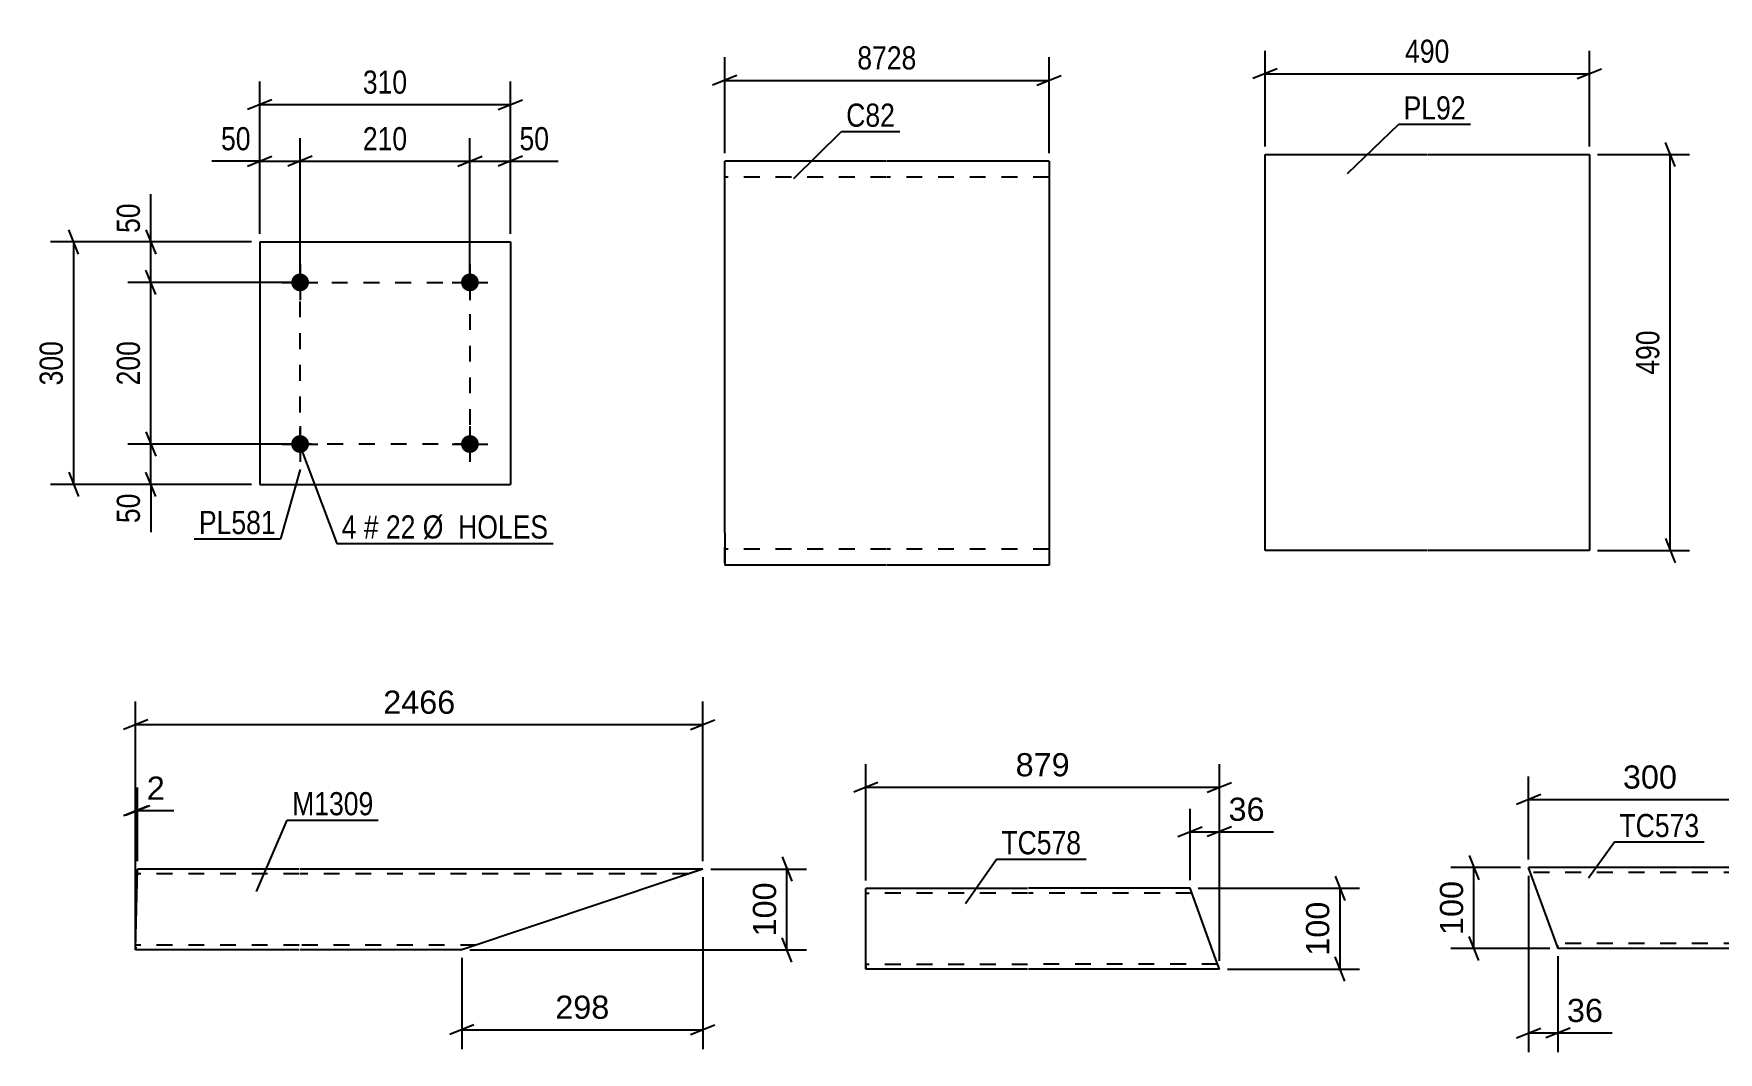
# Model space of a CAD drawing. Header units: millimetres. Extents: x 0 to 841, y 0 to 594.
# Drawn here: x 486 to 694.3, y 281.3 to 407.3 of the extents above; entities that cross this region are included whole.
import ezdxf

# ---------------------------------------------------------------- set-up
doc = ezdxf.new("R2010")
doc.units = ezdxf.units.MM
doc.linetypes.add('DXK_LINE_DOT2', pattern=[3.9198, 1.9599, -1.9599])
doc.styles.add('Arial', font='ARIAL.TTF', dxfattribs={"height": 0.2})
doc.styles.add('Arial Narrow', font='ARIALN.TTF', dxfattribs={"height": 0.2})

# ---------------------------------------------------------------- blocks, each defined once
blk = doc.blocks.new('Part-284928650-4538 - 4532')
at = {"color": 2, "linetype": 'Continuous'}
for p, q in [((608.87, 301.57), (588.87, 301.56)), ((588.87, 291.65), (588.87, 301.56)), ((628.97, 301.59), (608.97, 301.58)), ((632.17, 292.79), (628.97, 301.59)), ((632.6, 291.59), (632.17, 292.79)), ((588.87, 291.56), (588.87, 291.65)), ((608.87, 291.57), (588.87, 291.56)), ((632.6, 291.59), (608.97, 291.58))]:
    blk.add_line(p, q, dxfattribs=at)
at = {"color": 7, "linetype": 'DXK_LINE_DOT2'}
for p, q in [((608.87, 300.97), (588.87, 300.96)), ((629.18, 300.99), (608.97, 300.98)), ((608.87, 292.17), (588.87, 292.16)), ((588.87, 291.91), (588.87, 291.56)), ((632.39, 292.19), (608.97, 292.18)), ((632.57, 291.68), (632.48, 291.94)), ((632.6, 291.59), (632.57, 291.68))]:
    blk.add_line(p, q, dxfattribs=at)
blk = doc.blocks.new('Part-284928650-3894 - 3887')
at = {"color": 2, "linetype": 'Continuous'}
for p, q in [((700.84, 304.14), (670.84, 304.14)), ((674.44, 294.24), (670.84, 304.14)), ((700.84, 304.14), (700.84, 304.05)), ((700.84, 304.05), (700.84, 302.94)), ((700.84, 302.94), (700.84, 295.34)), ((674.48, 294.14), (674.44, 294.24)), ((700.84, 294.14), (674.48, 294.14)), ((700.84, 294.14), (700.84, 295.34))]:
    blk.add_line(p, q, dxfattribs=at)
at = {"color": 7, "linetype": 'DXK_LINE_DOT2'}
for p, q in [((700.84, 303.54), (671.06, 303.54)), ((700.84, 303.79), (700.84, 302.94)), ((700.84, 294.74), (674.26, 294.74)), ((674.35, 294.5), (674.48, 294.14)), ((700.84, 294.24), (700.84, 294.5)), ((700.84, 294.14), (700.84, 294.24))]:
    blk.add_line(p, q, dxfattribs=at)
blk = doc.blocks.new('Part-284928650-4616 - 4610')
at = {"color": 2, "linetype": 'Continuous'}
for p, q in [((638.25, 343.37), (638.25, 392.37)), ((638.25, 392.37), (658.25, 392.37)), ((658.35, 392.37), (678.35, 392.37)), ((678.35, 392.37), (678.35, 343.37)), ((658.25, 343.37), (638.25, 343.37)), ((678.35, 343.37), (658.35, 343.37))]:
    blk.add_line(p, q, dxfattribs=at)
blk = doc.blocks.new('Part-284928650-3955 - 3949')
at = {"color": 2, "linetype": 'Continuous'}
for p, q in [((498.57, 294.05), (498.82, 303.96)), ((518.81, 303.96), (498.82, 303.96)), ((568.7, 303.96), (518.91, 303.96)), ((565.13, 302.76), (538.91, 293.96)), ((568.7, 303.96), (565.13, 302.76)), ((498.57, 293.96), (498.57, 294.05)), ((518.81, 293.96), (498.57, 293.96)), ((538.91, 293.96), (518.91, 293.96))]:
    blk.add_line(p, q, dxfattribs=at)
at = {"color": 7, "linetype": 'DXK_LINE_DOT2'}
for p, q in [((518.81, 303.36), (498.81, 303.36)), ((566.91, 303.36), (518.91, 303.36)), ((568.43, 303.87), (565.13, 302.76)), ((498.58, 294.31), (498.57, 293.96)), ((518.81, 294.56), (498.59, 294.56)), ((540.69, 294.56), (518.91, 294.56))]:
    blk.add_line(p, q, dxfattribs=at)
blk = doc.blocks.new('Bolt-284928650-4357 - 4323')
at = {"linetype": 'Continuous'}
for points in [[(520.01, 376.55, -1), (517.81, 376.55, -1)], [(541.01, 376.55, -1), (538.81, 376.55, -1)]]:
    blk.add_hatch(color=1, dxfattribs=at).paths.add_polyline_path(points)
at = {"color": 1, "linetype": 'Continuous'}
for p, q in [((518.91, 378.75), (518.91, 374.35)), ((539.91, 378.75), (539.91, 374.35)), ((516.71, 376.55), (521.11, 376.55)), ((537.71, 376.55), (542.11, 376.55))]:
    blk.add_line(p, q, dxfattribs=at)
blk = doc.blocks.new('Bolt-284928650-4362 - 4323')
at = {"linetype": 'Continuous'}
for points in [[(520.01, 356.55, -1), (517.81, 356.55, -1)], [(541.01, 356.55, -1), (538.81, 356.55, -1)]]:
    blk.add_hatch(color=1, dxfattribs=at).paths.add_polyline_path(points)
at = {"color": 1, "linetype": 'Continuous'}
for p, q in [((518.91, 358.75), (518.91, 354.35)), ((539.91, 358.75), (539.91, 354.35)), ((516.71, 356.55), (521.11, 356.55)), ((537.71, 356.55), (542.11, 356.55))]:
    blk.add_line(p, q, dxfattribs=at)
blk = doc.blocks.new('Part-284928650-4367 - 4323')
at = {"color": 2, "linetype": 'Continuous'}
for p, q in [((513.91, 381.55), (513.91, 351.55)), ((513.91, 381.55), (544.91, 381.55)), ((544.91, 381.55), (544.91, 351.55)), ((513.91, 351.55), (544.91, 351.55))]:
    blk.add_line(p, q, dxfattribs=at)
blk = doc.blocks.new('Part-284928650-3687 - 3680')
at = {"color": 2, "linetype": 'Continuous'}
for p, q in [((591.43, 391.55), (571.43, 391.55)), ((571.43, 345.55), (571.43, 391.55)), ((611.53, 391.55), (591.53, 391.55)), ((611.53, 391.55), (611.53, 341.55)), ((571.43, 345.55), (571.43, 341.55)), ((591.43, 341.55), (571.43, 341.55)), ((611.53, 341.55), (591.53, 341.55))]:
    blk.add_line(p, q, dxfattribs=at)
at = {"color": 7, "linetype": 'DXK_LINE_DOT2'}
for p, q in [((591.43, 389.55), (571.43, 389.55)), ((611.53, 389.55), (591.53, 389.55)), ((571.43, 341.85), (571.43, 345.55)), ((591.43, 343.55), (571.43, 343.55)), ((611.53, 343.55), (591.53, 343.55))]:
    blk.add_line(p, q, dxfattribs=at)
blk = doc.blocks.new('Rectangle-284928650-4476 - 4323')
at = {"color": 1, "linetype": 'DXK_LINE_DOT2'}
blk.add_lwpolyline([(518.91, 376.55), (539.91, 376.55), (539.91, 356.55), (518.91, 356.55), (518.91, 376.55)], close=True, dxfattribs=at)
blk = doc.blocks.new('StraightDimension-284928650-4577 - 4532')
at = {"color": 7, "linetype": 'Continuous'}
for p, q in [((588.87, 302.56), (588.87, 316.94)), ((632.6, 292.59), (632.6, 316.94)), ((590.37, 314.69), (587.37, 313.49)), ((631.1, 313.49), (634.1, 314.69)), ((588.87, 314.09), (632.6, 314.09))]:
    blk.add_line(p, q, dxfattribs=at)
at = {"color": 0}
blk.add_wipeout([(614.67, 314.84), (614.67, 319.04), (606.8, 319.04), (606.8, 314.84)], dxfattribs=at)
at = {"color": 3, "style": 'Arial'}
blk.add_text('879', height=2.865, dxfattribs=at).set_placement((607.4, 315.44))
blk = doc.blocks.new('StraightDimension-284928650-4541 - 4532')
at = {"color": 7, "linetype": 'Continuous'}
for p, q in [((646.93, 303.09), (648.13, 300.09)), ((629.97, 301.59), (649.93, 301.59)), ((647.53, 291.59), (647.53, 301.59)), ((648.13, 290.09), (646.93, 293.09)), ((633.6, 291.59), (649.93, 291.59))]:
    blk.add_line(p, q, dxfattribs=at)
at = {"color": 0}
blk.add_wipeout([(646.78, 300.52), (642.58, 300.52), (642.58, 292.65), (646.78, 292.65)], dxfattribs=at)
at = {"color": 3, "style": 'Arial'}
blk.add_text('100', height=2.865, rotation=90.0002, dxfattribs=at).set_placement((646.18, 293.25))
blk = doc.blocks.new('StraightDimension-284928650-4559 - 4532')
at = {"color": 7, "linetype": 'Continuous'}
for p, q in [((628.97, 302.59), (628.97, 311.43)), ((632.6, 292.59), (632.6, 311.43)), ((627.47, 307.98), (630.47, 309.18)), ((628.97, 308.58), (632.6, 308.58)), ((634.1, 309.18), (631.1, 307.98))]:
    blk.add_line(p, q, dxfattribs=at)
at = {"color": 0}
blk.add_wipeout([(638.78, 309.33), (638.78, 313.53), (633.13, 313.53), (633.13, 309.33)], dxfattribs=at)
at = {"color": 7, "linetype": 'Continuous'}
blk.add_line((632.6, 308.58), (639.3, 308.58), dxfattribs=at)
blk.add_line((632.6, 308.58), (639.3, 308.58), dxfattribs=at)
at = {"color": 3, "style": 'Arial'}
blk.add_text('36', height=2.865, dxfattribs=at).set_placement((633.73, 309.93))
blk = doc.blocks.new('StraightDimension-284928650-3921 - 3887')
at = {"color": 7, "linetype": 'Continuous'}
for p, q in [((663.48, 305.64), (664.68, 302.64)), ((669.84, 304.14), (661.23, 304.14)), ((664.08, 294.14), (664.08, 304.14)), ((673.48, 294.14), (661.23, 294.14)), ((664.68, 292.64), (663.48, 295.64))]:
    blk.add_line(p, q, dxfattribs=at)
at = {"color": 0}
blk.add_wipeout([(663.33, 303.08), (659.13, 303.08), (659.13, 295.21), (663.33, 295.21)], dxfattribs=at)
at = {"color": 3, "style": 'Arial'}
blk.add_text('100', height=2.865, rotation=90.0002, dxfattribs=at).set_placement((662.73, 295.81))
blk = doc.blocks.new('StraightDimension-284928650-3896 - 3887')
at = {"color": 7, "linetype": 'Continuous'}
for p, q in [((670.84, 305.14), (670.84, 315.42)), ((700.84, 305.14), (700.84, 315.42)), ((672.34, 313.17), (669.34, 311.97)), ((670.84, 312.57), (700.84, 312.57)), ((699.34, 311.97), (702.34, 313.17))]:
    blk.add_line(p, q, dxfattribs=at)
at = {"color": 0}
blk.add_wipeout([(689.77, 313.32), (689.77, 317.52), (681.9, 317.52), (681.9, 313.32)], dxfattribs=at)
at = {"color": 3, "style": 'Arial'}
blk.add_text('300', height=2.865, dxfattribs=at).set_placement((682.5, 313.92))
blk = doc.blocks.new('StraightDimension-284928650-3907 - 3887')
at = {"color": 7, "linetype": 'Continuous'}
for p, q in [((670.84, 303.14), (670.84, 281.29)), ((674.46, 293.19), (674.46, 281.29)), ((669.34, 283.09), (672.34, 284.29)), ((670.84, 283.69), (674.46, 283.69)), ((675.96, 284.29), (672.96, 283.09))]:
    blk.add_line(p, q, dxfattribs=at)
at = {"color": 0}
blk.add_wipeout([(680.63, 284.44), (680.63, 288.64), (674.98, 288.64), (674.98, 284.44)], dxfattribs=at)
at = {"color": 7, "linetype": 'Continuous'}
blk.add_line((674.46, 283.69), (681.16, 283.69), dxfattribs=at)
blk.add_line((674.46, 283.69), (681.16, 283.69), dxfattribs=at)
at = {"color": 3, "style": 'Arial'}
blk.add_text('36', height=2.865, dxfattribs=at).set_placement((675.58, 285.04))
blk = doc.blocks.new('StraightDimension-284928650-4619 - 4610')
at = {"color": 7, "linetype": 'Continuous'}
for p, q in [((688.95, 390.87), (687.75, 393.87)), ((679.35, 392.37), (690.75, 392.37)), ((688.35, 343.37), (688.35, 392.37)), ((687.75, 344.87), (688.95, 341.87)), ((679.35, 343.37), (690.75, 343.37))]:
    blk.add_line(p, q, dxfattribs=at)
at = {"color": 0}
blk.add_wipeout([(687.6, 371.22), (683.4, 371.22), (683.4, 364.53), (687.6, 364.53)], dxfattribs=at)
at = {"color": 3, "style": 'Arial Narrow'}
blk.add_text('490', height=2.863, rotation=90.0002, dxfattribs=at).set_placement((687, 365.13))
blk = doc.blocks.new('StraightDimension-284928650-4630 - 4610')
at = {"color": 7, "linetype": 'Continuous'}
for p, q in [((638.25, 393.37), (638.25, 405.22)), ((678.35, 393.37), (678.35, 405.22)), ((639.75, 402.97), (636.75, 401.77)), ((638.25, 402.37), (678.35, 402.37)), ((676.85, 401.77), (679.85, 402.97))]:
    blk.add_line(p, q, dxfattribs=at)
at = {"color": 0}
blk.add_wipeout([(661.64, 403.12), (661.64, 407.32), (654.96, 407.32), (654.96, 403.12)], dxfattribs=at)
at = {"color": 3, "style": 'Arial Narrow'}
blk.add_text('490', height=2.863, dxfattribs=at).set_placement((655.56, 403.72))
blk = doc.blocks.new('StraightDimension-284928650-6756 - 3949')
at = {"color": 7, "linetype": 'Continuous'}
for p, q in [((498.57, 294.96), (498.57, 314.04)), ((498.82, 304.96), (498.82, 314.04)), ((497.07, 310.59), (500.07, 311.79)), ((500.32, 311.79), (497.32, 310.59)), ((498.57, 311.19), (498.82, 311.19))]:
    blk.add_line(p, q, dxfattribs=at)
at = {"color": 0}
blk.add_wipeout([(502.77, 311.94), (502.77, 316.14), (499.35, 316.14), (499.35, 311.94)], dxfattribs=at)
at = {"color": 7, "linetype": 'Continuous'}
blk.add_line((498.82, 311.19), (503.29, 311.19), dxfattribs=at)
blk.add_line((498.82, 311.19), (503.29, 311.19), dxfattribs=at)
at = {"color": 3, "style": 'Arial'}
blk.add_text('2', height=2.87, dxfattribs=at).set_placement((499.95, 312.54))
blk = doc.blocks.new('StraightDimension-284928650-6774 - 3949')
at = {"color": 7, "linetype": 'Continuous'}
for p, q in [((498.57, 294.96), (498.57, 324.68)), ((568.7, 304.96), (568.7, 324.68)), ((500.07, 322.43), (497.07, 321.23)), ((498.57, 321.83), (568.7, 321.83)), ((567.2, 321.23), (570.2, 322.43))]:
    blk.add_line(p, q, dxfattribs=at)
at = {"color": 0}
blk.add_wipeout([(538.68, 322.58), (538.68, 326.78), (528.59, 326.78), (528.59, 322.58)], dxfattribs=at)
at = {"color": 3, "style": 'Arial'}
blk.add_text('2466', height=2.865, dxfattribs=at).set_placement((529.19, 323.18))
blk = doc.blocks.new('StraightDimension-284928650-6785 - 3949')
at = {"color": 7, "linetype": 'Continuous'}
for p, q in [((568.7, 302.96), (568.7, 281.69)), ((538.91, 292.96), (538.91, 281.69)), ((540.41, 284.69), (537.41, 283.49)), ((538.91, 284.09), (568.7, 284.09)), ((567.2, 283.49), (570.2, 284.69))]:
    blk.add_line(p, q, dxfattribs=at)
at = {"color": 0}
blk.add_wipeout([(557.74, 284.84), (557.74, 289.04), (549.87, 289.04), (549.87, 284.84)], dxfattribs=at)
at = {"color": 3, "style": 'Arial'}
blk.add_text('298', height=2.865, dxfattribs=at).set_placement((550.47, 285.44))
blk = doc.blocks.new('StraightDimension-284928650-6810 - 3949')
at = {"color": 7, "linetype": 'Continuous'}
for p, q in [((578.52, 305.46), (579.72, 302.46)), ((569.7, 303.96), (581.52, 303.96)), ((579.12, 293.96), (579.12, 303.96)), ((539.91, 293.96), (581.52, 293.96)), ((579.72, 292.46), (578.52, 295.46))]:
    blk.add_line(p, q, dxfattribs=at)
at = {"color": 0}
blk.add_wipeout([(578.37, 302.9), (574.17, 302.9), (574.17, 295.03), (578.37, 295.03)], dxfattribs=at)
at = {"color": 3, "style": 'Arial'}
blk.add_text('100', height=2.865, rotation=90.0002, dxfattribs=at).set_placement((577.77, 295.63))
blk = doc.blocks.new('StraightDimension-284928650-4380 - 4323')
at = {"color": 7, "linetype": 'Continuous'}
for p, q in [((513.91, 382.55), (513.91, 394.4)), ((518.91, 377.55), (518.91, 394.4)), ((512.41, 390.95), (515.41, 392.15)), ((520.41, 392.15), (517.41, 390.95)), ((513.91, 391.55), (518.91, 391.55))]:
    blk.add_line(p, q, dxfattribs=at)
at = {"color": 0}
blk.add_wipeout([(513.39, 392.3), (513.39, 396.5), (508.53, 396.5), (508.53, 392.3)], dxfattribs=at)
at = {"color": 7, "linetype": 'Continuous'}
blk.add_line((513.91, 391.55), (508.01, 391.55), dxfattribs=at)
blk.add_line((513.91, 391.55), (508.01, 391.55), dxfattribs=at)
at = {"color": 3, "style": 'Arial Narrow'}
blk.add_text('50', height=2.863, dxfattribs=at).set_placement((509.13, 392.9))
blk = doc.blocks.new('StraightDimension-284928650-4369 - 4323')
at = {"color": 7, "linetype": 'Continuous'}
for p, q in [((512.91, 381.55), (488.06, 381.55)), ((491.51, 380.05), (490.31, 383.05)), ((490.91, 351.55), (490.91, 381.55)), ((490.31, 353.05), (491.51, 350.05)), ((512.91, 351.55), (488.06, 351.55))]:
    blk.add_line(p, q, dxfattribs=at)
at = {"color": 0}
blk.add_wipeout([(490.16, 369.89), (485.96, 369.89), (485.96, 363.21), (490.16, 363.21)], dxfattribs=at)
at = {"color": 3, "style": 'Arial Narrow'}
blk.add_text('300', height=2.863, rotation=90.0002, dxfattribs=at).set_placement((489.56, 363.81))
blk = doc.blocks.new('StraightDimension-284928650-4393 - 4323')
at = {"color": 7, "linetype": 'Continuous'}
for p, q in [((518.91, 377.55), (518.91, 394.4)), ((539.91, 377.55), (539.91, 394.4)), ((520.41, 392.15), (517.41, 390.95)), ((538.41, 390.95), (541.41, 392.15)), ((518.91, 391.55), (539.91, 391.55))]:
    blk.add_line(p, q, dxfattribs=at)
at = {"color": 0}
blk.add_wipeout([(532.76, 392.3), (532.76, 396.5), (526.07, 396.5), (526.07, 392.3)], dxfattribs=at)
at = {"color": 3, "style": 'Arial Narrow'}
blk.add_text('210', height=2.863, dxfattribs=at).set_placement((526.67, 392.9))
blk = doc.blocks.new('StraightDimension-284928650-4409 - 4323')
at = {"color": 7, "linetype": 'Continuous'}
for p, q in [((539.91, 377.55), (539.91, 394.4)), ((544.91, 382.55), (544.91, 394.4)), ((538.41, 390.95), (541.41, 392.15)), ((546.41, 392.15), (543.41, 390.95)), ((539.91, 391.55), (544.91, 391.55))]:
    blk.add_line(p, q, dxfattribs=at)
at = {"color": 0}
blk.add_wipeout([(550.29, 392.3), (550.29, 396.5), (545.44, 396.5), (545.44, 392.3)], dxfattribs=at)
at = {"color": 7, "linetype": 'Continuous'}
blk.add_line((544.91, 391.55), (550.82, 391.55), dxfattribs=at)
blk.add_line((544.91, 391.55), (550.82, 391.55), dxfattribs=at)
at = {"color": 3, "style": 'Arial Narrow'}
blk.add_text('50', height=2.863, dxfattribs=at).set_placement((546.04, 392.9))
blk = doc.blocks.new('StraightDimension-284928650-4423 - 4323')
at = {"color": 7, "linetype": 'Continuous'}
for p, q in [((513.91, 382.55), (513.91, 401.4)), ((544.91, 382.55), (544.91, 401.4)), ((515.41, 399.15), (512.41, 397.95)), ((513.91, 398.55), (544.91, 398.55)), ((543.41, 397.95), (546.41, 399.15))]:
    blk.add_line(p, q, dxfattribs=at)
at = {"color": 0}
blk.add_wipeout([(532.76, 399.3), (532.76, 403.5), (526.07, 403.5), (526.07, 399.3)], dxfattribs=at)
at = {"color": 3, "style": 'Arial Narrow'}
blk.add_text('310', height=2.863, dxfattribs=at).set_placement((526.67, 399.9))
blk = doc.blocks.new('StraightDimension-284928650-4434 - 4323')
at = {"color": 7, "linetype": 'Continuous'}
for p, q in [((512.91, 381.55), (497.6, 381.55)), ((499.85, 383.05), (501.05, 380.05)), ((500.45, 376.55), (500.45, 381.55)), ((501.05, 375.05), (499.85, 378.05)), ((517.91, 376.55), (497.6, 376.55))]:
    blk.add_line(p, q, dxfattribs=at)
at = {"color": 0}
blk.add_wipeout([(499.7, 386.93), (495.5, 386.93), (495.5, 382.07), (499.7, 382.07)], dxfattribs=at)
at = {"color": 7, "linetype": 'Continuous'}
blk.add_line((500.45, 381.55), (500.45, 387.46), dxfattribs=at)
blk.add_line((500.45, 381.55), (500.45, 387.46), dxfattribs=at)
at = {"color": 3, "style": 'Arial Narrow'}
blk.add_text('50', height=2.863, rotation=90.0002, dxfattribs=at).set_placement((499.1, 382.67))
blk = doc.blocks.new('StraightDimension-284928650-4447 - 4323')
at = {"color": 7, "linetype": 'Continuous'}
for p, q in [((501.05, 375.05), (499.85, 378.05)), ((517.91, 376.55), (497.6, 376.55)), ((500.45, 356.55), (500.45, 376.55)), ((517.91, 356.55), (497.6, 356.55)), ((499.85, 358.05), (501.05, 355.05))]:
    blk.add_line(p, q, dxfattribs=at)
at = {"color": 0}
blk.add_wipeout([(499.7, 369.89), (495.5, 369.89), (495.5, 363.21), (499.7, 363.21)], dxfattribs=at)
at = {"color": 3, "style": 'Arial Narrow'}
blk.add_text('200', height=2.863, rotation=90.0002, dxfattribs=at).set_placement((499.1, 363.81))
blk = doc.blocks.new('StraightDimension-284928650-4463 - 4323')
at = {"color": 7, "linetype": 'Continuous'}
for p, q in [((517.91, 356.55), (497.6, 356.55)), ((499.85, 358.05), (501.05, 355.05)), ((500.45, 351.55), (500.45, 356.55)), ((501.05, 350.05), (499.85, 353.05)), ((512.91, 351.55), (497.6, 351.55))]:
    blk.add_line(p, q, dxfattribs=at)
at = {"color": 0}
blk.add_wipeout([(499.7, 351.02), (495.5, 351.02), (495.5, 346.17), (499.7, 346.17)], dxfattribs=at)
at = {"color": 7, "linetype": 'Continuous'}
blk.add_line((500.45, 351.55), (500.45, 345.64), dxfattribs=at)
blk.add_line((500.45, 351.55), (500.45, 345.64), dxfattribs=at)
at = {"color": 3, "style": 'Arial Narrow'}
blk.add_text('50', height=2.863, rotation=90.0002, dxfattribs=at).set_placement((499.1, 346.77))
blk = doc.blocks.new('StraightDimension-284928650-3692 - 3680')
at = {"color": 7, "linetype": 'Continuous'}
for p, q in [((571.43, 392.55), (571.43, 404.4)), ((611.53, 392.55), (611.53, 404.4)), ((572.93, 402.15), (569.93, 400.95)), ((610.03, 400.95), (613.03, 402.15)), ((571.43, 401.55), (611.53, 401.55))]:
    blk.add_line(p, q, dxfattribs=at)
at = {"color": 0}
blk.add_wipeout([(595.73, 402.3), (595.73, 406.5), (587.22, 406.5), (587.22, 402.3)], dxfattribs=at)
at = {"color": 3, "style": 'Arial Narrow'}
blk.add_text('8728', height=2.863, dxfattribs=at).set_placement((587.82, 402.9))
blk = doc.blocks.new('Mark-284928650-4534 - 4532')
at = {"color": 0}
blk.add_wipeout([(615.51, 305.79), (615.51, 308.79), (605.64, 308.79), (605.64, 305.79)], dxfattribs=at)
blk.add_wipeout([(615.51, 305.79), (615.51, 308.79), (605.64, 308.79), (605.64, 305.79)], dxfattribs=at)
at = {"color": 30, "linetype": 'Continuous'}
for p, q in [((601.19, 299.69), (605.04, 305.19)), ((605.04, 305.19), (616.11, 305.19))]:
    blk.add_line(p, q, dxfattribs=at)
at = {"color": 3, "style": 'Arial Narrow'}
blk.add_text('TC578', height=2.863, dxfattribs=at).set_placement((605.64, 305.79))
blk = doc.blocks.new('Mark-284928650-3890 - 3887')
at = {"color": 0}
blk.add_wipeout([(691.95, 307.92), (691.95, 310.92), (682.08, 310.92), (682.08, 307.92)], dxfattribs=at)
blk.add_wipeout([(691.95, 307.92), (691.95, 310.92), (682.08, 310.92), (682.08, 307.92)], dxfattribs=at)
at = {"color": 30, "linetype": 'Continuous'}
for p, q in [((678.26, 302.87), (681.48, 307.32)), ((681.48, 307.32), (692.55, 307.32))]:
    blk.add_line(p, q, dxfattribs=at)
at = {"color": 3, "style": 'Arial Narrow'}
blk.add_text('TC573', height=2.863, dxfattribs=at).set_placement((682.08, 307.92))
blk = doc.blocks.new('Mark-284928650-4612 - 4610')
at = {"color": 0}
blk.add_wipeout([(663.06, 396.71), (663.06, 399.71), (655.38, 399.71), (655.38, 396.71)], dxfattribs=at)
blk.add_wipeout([(663.06, 396.71), (663.06, 399.71), (655.38, 399.71), (655.38, 396.71)], dxfattribs=at)
at = {"color": 30, "linetype": 'Continuous'}
for p, q in [((648.46, 390.02), (654.78, 396.11)), ((654.78, 396.11), (663.66, 396.11))]:
    blk.add_line(p, q, dxfattribs=at)
at = {"color": 3, "style": 'Arial Narrow'}
blk.add_text('PL92', height=2.863, dxfattribs=at).set_placement((655.38, 396.71))
blk = doc.blocks.new('Mark-284928650-3951 - 3949')
at = {"color": 0}
blk.add_wipeout([(527.98, 310.62), (527.98, 313.62), (517.93, 313.62), (517.93, 310.62)], dxfattribs=at)
blk.add_wipeout([(527.98, 310.62), (527.98, 313.62), (517.93, 313.62), (517.93, 310.62)], dxfattribs=at)
at = {"color": 30, "linetype": 'Continuous'}
for p, q in [((513.53, 301.2), (517.33, 310.02)), ((517.33, 310.02), (528.58, 310.02))]:
    blk.add_line(p, q, dxfattribs=at)
at = {"color": 3, "style": 'Arial Narrow'}
blk.add_text('M1309', height=2.863, dxfattribs=at).set_placement((517.93, 310.62))
blk = doc.blocks.new('MarkSet-284928650-4523 - 4323')
at = {"color": 0}
blk.add_wipeout([(525.89, 344.86), (525.89, 347.86), (524.06, 347.86), (524.06, 344.86)], dxfattribs=at)
blk.add_wipeout([(525.89, 344.86), (525.89, 347.86), (524.06, 347.86), (524.06, 344.86)], dxfattribs=at)
at = {"color": 7, "linetype": 'Continuous'}
blk.add_line((518.82, 356.48), (523.46, 344.26), dxfattribs=at)
at = {"color": 0}
blk.add_wipeout([(528.62, 344.86), (528.62, 347.86), (526.79, 347.86), (526.79, 344.86)], dxfattribs=at)
blk.add_wipeout([(528.62, 344.86), (528.62, 347.86), (526.79, 347.86), (526.79, 344.86)], dxfattribs=at)
at = {"color": 3, "style": 'Arial Narrow'}
blk.add_text('4', height=2.86, dxfattribs=at).set_placement((524.06, 344.86))
at = {"color": 0}
blk.add_wipeout([(533.18, 344.86), (533.18, 347.86), (529.52, 347.86), (529.52, 344.86)], dxfattribs=at)
blk.add_wipeout([(533.18, 344.86), (533.18, 347.86), (529.52, 347.86), (529.52, 344.86)], dxfattribs=at)
at = {"color": 3, "style": 'Arial Narrow'}
for s, height, p in [('#', 2.86, (526.79, 344.86)), ('22', 2.863, (529.52, 344.86))]:
    blk.add_text(s, height=height, dxfattribs=at).set_placement(p)
at = {"color": 0}
blk.add_wipeout([(549.6, 344.86), (549.6, 347.86), (534.08, 347.86), (534.08, 344.86)], dxfattribs=at)
blk.add_wipeout([(549.6, 344.86), (549.6, 347.86), (534.08, 347.86), (534.08, 344.86)], dxfattribs=at)
at = {"color": 7, "linetype": 'Continuous'}
blk.add_line((523.46, 344.26), (550.2, 344.26), dxfattribs=at)
at = {"color": 3, "style": 'Arial Narrow'}
blk.add_text('Ø  HOLES', height=2.863, dxfattribs=at).set_placement((534.08, 344.86))
blk = doc.blocks.new('Mark-284928650-4363 - 4323')
at = {"color": 0}
blk.add_wipeout([(515.9, 345.41), (515.9, 348.41), (506.4, 348.41), (506.4, 345.41)], dxfattribs=at)
blk.add_wipeout([(515.9, 345.41), (515.9, 348.41), (506.4, 348.41), (506.4, 345.41)], dxfattribs=at)
at = {"color": 30, "linetype": 'Continuous'}
for p in [(518.91, 353.38), (505.8, 344.81)]:
    blk.add_line(p, (516.5, 344.81), dxfattribs=at)
at = {"color": 3, "style": 'Arial Narrow'}
blk.add_text('PL581', height=2.863, dxfattribs=at).set_placement((506.4, 345.41))
blk = doc.blocks.new('Mark-284928650-3683 - 3680')
at = {"color": 0}
blk.add_wipeout([(592.48, 395.81), (592.48, 398.81), (586.45, 398.81), (586.45, 395.81)], dxfattribs=at)
blk.add_wipeout([(592.48, 395.81), (592.48, 398.81), (586.45, 398.81), (586.45, 395.81)], dxfattribs=at)
at = {"color": 30, "linetype": 'Continuous'}
for p, q in [((579.97, 389.4), (585.85, 395.21)), ((585.85, 395.21), (593.08, 395.21))]:
    blk.add_line(p, q, dxfattribs=at)
at = {"color": 3, "style": 'Arial Narrow'}
blk.add_text('C82', height=2.863, dxfattribs=at).set_placement((586.45, 395.81))

msp = doc.modelspace()

# ---------------------------------------------------------------- block references
for name in ['Part-284928650-4616 - 4610', 'Part-284928650-3687 - 3680', 'Part-284928650-4367 - 4323', 'Bolt-284928650-4357 - 4323', 'Rectangle-284928650-4476 - 4323', 'Bolt-284928650-4362 - 4323', 'Part-284928650-3955 - 3949', 'Part-284928650-3894 - 3887', 'Part-284928650-4538 - 4532']:
    msp.add_blockref(name, (0, 0))

# ---------------------------------------------------------------- next in the draw order: block references
for name in ['StraightDimension-284928650-3692 - 3680', 'StraightDimension-284928650-4380 - 4323', 'StraightDimension-284928650-4619 - 4610', 'StraightDimension-284928650-4577 - 4532', 'StraightDimension-284928650-6756 - 3949', 'StraightDimension-284928650-3921 - 3887']:
    msp.add_blockref(name, (0, 0))

# ---------------------------------------------------------------- next in the draw order: block references
for name in ['StraightDimension-284928650-4630 - 4610', 'Mark-284928650-3683 - 3680', 'StraightDimension-284928650-4393 - 4323', 'StraightDimension-284928650-4369 - 4323', 'StraightDimension-284928650-6774 - 3949', 'StraightDimension-284928650-3896 - 3887', 'Mark-284928650-4534 - 4532', 'StraightDimension-284928650-4541 - 4532', 'StraightDimension-284928650-3907 - 3887']:
    msp.add_blockref(name, (0, 0))

# ---------------------------------------------------------------- next in the draw order: block references
for name in ['Mark-284928650-4612 - 4610', 'StraightDimension-284928650-4409 - 4323', 'Mark-284928650-3951 - 3949', 'StraightDimension-284928650-4559 - 4532', 'Mark-284928650-3890 - 3887', 'StraightDimension-284928650-6785 - 3949']:
    msp.add_blockref(name, (0, 0))

# ---------------------------------------------------------------- next in the draw order: block references
for name in ['StraightDimension-284928650-4423 - 4323', 'StraightDimension-284928650-6810 - 3949']:
    msp.add_blockref(name, (0, 0))

# ---------------------------------------------------------------- next in the draw order: block references
msp.add_blockref('StraightDimension-284928650-4434 - 4323', (0, 0))

# ---------------------------------------------------------------- next in the draw order: block references
msp.add_blockref('StraightDimension-284928650-4447 - 4323', (0, 0))

# ---------------------------------------------------------------- next in the draw order: block references
msp.add_blockref('StraightDimension-284928650-4463 - 4323', (0, 0))

# ---------------------------------------------------------------- next in the draw order: block references
msp.add_blockref('MarkSet-284928650-4523 - 4323', (0, 0))

# ---------------------------------------------------------------- next in the draw order: block references
msp.add_blockref('Mark-284928650-4363 - 4323', (0, 0))

doc.saveas('drawing.dxf')
